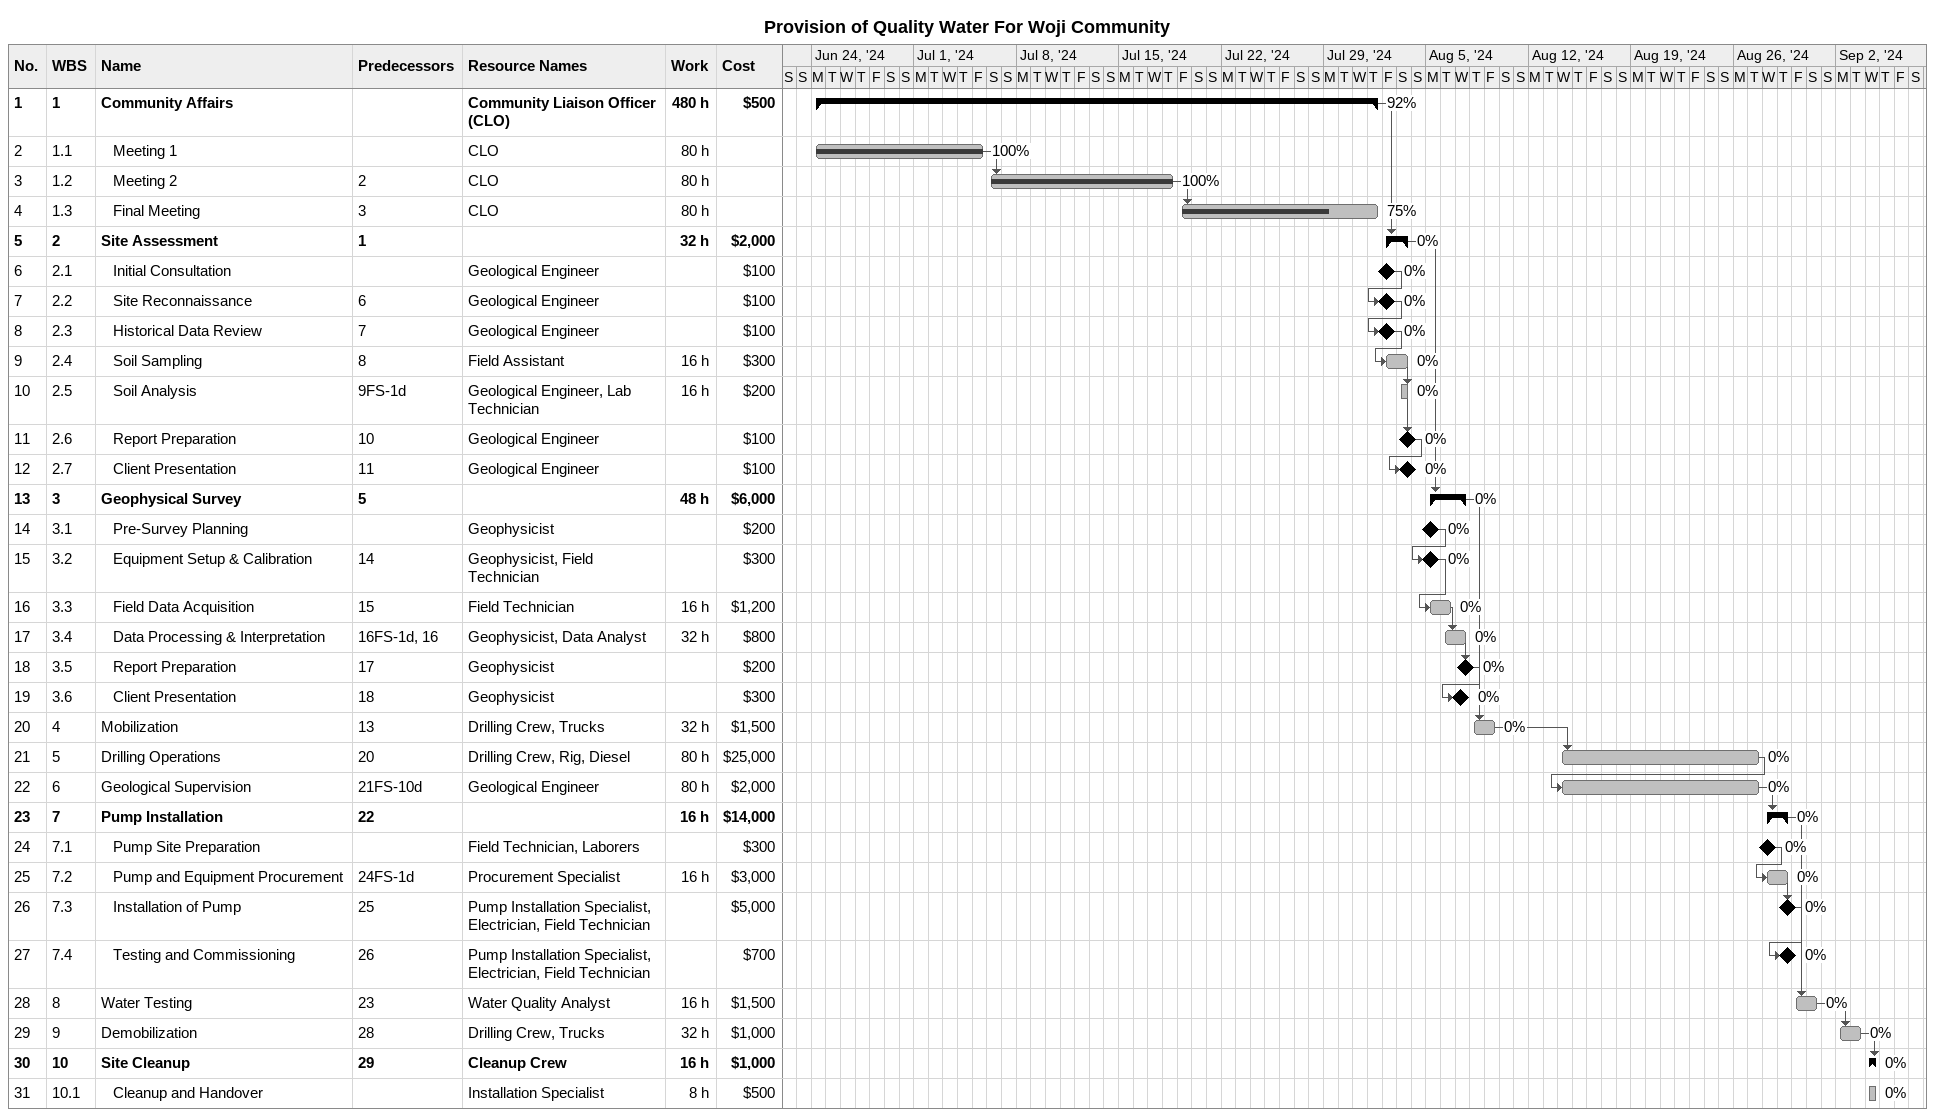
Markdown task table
Provision of Quality Water For Woji Community

| ID | WBS | Task | Start | Finish | Predecessors | Resources | % complete | Work (h) | Cost ($) |
|---|---|---|---|---|---|---|---|---|---|
| 1 | 1 | **Community Affairs** | 2024-06-24 | 2024-08-01 |  | Community Liaison Officer (CLO) | 92 | 480 | 500 |
| 2 | 1.1 | Meeting 1 | 2024-06-24 | 2024-07-05 |  | CLO | 100 | 80 |  |
| 3 | 1.2 | Meeting 2 | 2024-07-06 | 2024-07-18 | 2 | CLO | 100 | 80 |  |
| 4 | 1.3 | Final Meeting | 2024-07-19 | 2024-08-01 | 3 | CLO | 75 | 80 |  |
| 5 | 2 | **Site Assessment** | 2024-08-02 | 2024-08-03 | 1 |  | 0 | 32 | 2000 |
| 6 | 2.1 | Initial Consultation (milestone) | 2024-08-02 | 2024-08-02 |  | Geological Engineer | 0 |  | 100 |
| 7 | 2.2 | Site Reconnaissance (milestone) | 2024-08-02 | 2024-08-02 | 6 | Geological Engineer | 0 |  | 100 |
| 8 | 2.3 | Historical Data Review (milestone) | 2024-08-02 | 2024-08-02 | 7 | Geological Engineer | 0 |  | 100 |
| 9 | 2.4 | Soil Sampling | 2024-08-02 | 2024-08-03 | 8 | Field Assistant | 0 | 16 | 300 |
| 10 | 2.5 | Soil Analysis | 2024-08-03 | 2024-08-03 | 9FS-1d | Geological Engineer, Lab Technician | 0 | 16 | 200 |
| 11 | 2.6 | Report Preparation (milestone) | 2024-08-03 | 2024-08-03 | 10 | Geological Engineer | 0 |  | 100 |
| 12 | 2.7 | Client Presentation (milestone) | 2024-08-03 | 2024-08-03 | 11 | Geological Engineer | 0 |  | 100 |
| 13 | 3 | **Geophysical Survey** | 2024-08-05 | 2024-08-07 | 5 |  | 0 | 48 | 6000 |
| 14 | 3.1 | Pre-Survey Planning (milestone) | 2024-08-05 | 2024-08-05 |  | Geophysicist | 0 |  | 200 |
| 15 | 3.2 | Equipment Setup & Calibration (milestone) | 2024-08-05 | 2024-08-05 | 14 | Geophysicist, Field Technician | 0 |  | 300 |
| 16 | 3.3 | Field Data Acquisition | 2024-08-05 | 2024-08-06 | 15 | Field Technician | 0 | 16 | 1200 |
| 17 | 3.4 | Data Processing & Interpretation | 2024-08-06 | 2024-08-07 | 16FS-1d, 16 | Geophysicist, Data Analyst | 0 | 32 | 800 |
| 18 | 3.5 | Report Preparation (milestone) | 2024-08-07 | 2024-08-07 | 17 | Geophysicist | 0 |  | 200 |
| 19 | 3.6 | Client Presentation (milestone) | 2024-08-07 | 2024-08-07 | 18 | Geophysicist | 0 |  | 300 |
| 20 | 4 | Mobilization | 2024-08-08 | 2024-08-09 | 13 | Drilling Crew, Trucks | 0 | 32 | 1500 |
| 21 | 5 | Drilling Operations | 2024-08-14 | 2024-08-27 | 20 | Drilling Crew, Rig, Diesel | 0 | 80 | 25000 |
| 22 | 6 | Geological Supervision | 2024-08-14 | 2024-08-27 | 21FS-10d | Geological Engineer | 0 | 80 | 2000 |
| 23 | 7 | **Pump Installation** | 2024-08-28 | 2024-08-29 | 22 |  | 0 | 16 | 14000 |
| 24 | 7.1 | Pump Site Preparation (milestone) | 2024-08-28 | 2024-08-28 |  | Field Technician, Laborers | 0 |  | 300 |
| 25 | 7.2 | Pump and Equipment Procurement | 2024-08-28 | 2024-08-29 | 24FS-1d | Procurement Specialist | 0 | 16 | 3000 |
| 26 | 7.3 | Installation of Pump (milestone) | 2024-08-29 | 2024-08-29 | 25 | Pump Installation Specialist, Electrician, Field Technician | 0 |  | 5000 |
| 27 | 7.4 | Testing and Commissioning (milestone) | 2024-08-29 | 2024-08-29 | 26 | Pump Installation Specialist, Electrician, Field Technician | 0 |  | 700 |
| 28 | 8 | Water Testing | 2024-08-30 | 2024-08-31 | 23 | Water Quality Analyst | 0 | 16 | 1500 |
| 29 | 9 | Demobilization | 2024-09-02 | 2024-09-03 | 28 | Drilling Crew, Trucks | 0 | 32 | 1000 |
| 30 | 10 | **Site Cleanup** | 2024-09-04 | 2024-09-04 | 29 | Cleanup Crew | 0 | 16 | 1000 |
| 31 | 10.1 | Cleanup and Handover | 2024-09-04 | 2024-09-04 |  | Installation Specialist | 0 | 8 | 500 |
